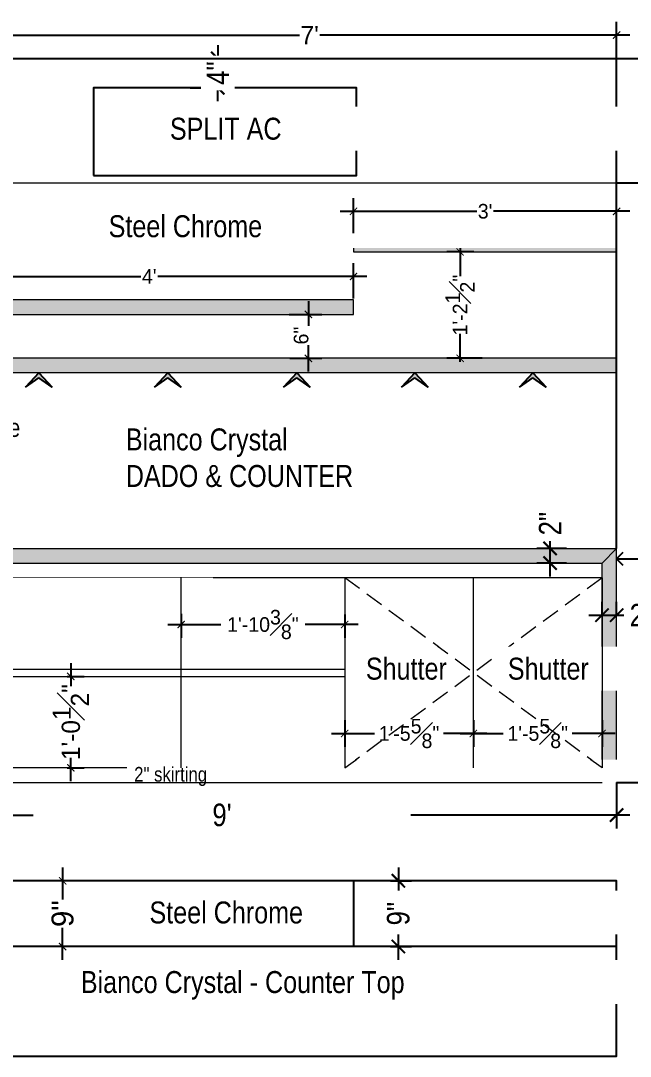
# Model space of a CAD drawing. Header units: inches. Extents: x -109431 to 29005, y -34715 to -1756.
# Drawn here: x -40396.6 to -40313.2, y -11962.6 to -11821 of the extents above; entities that cross this region are included whole.
import ezdxf

# ---------------------------------------------------------------- set-up
doc = ezdxf.new("R2010")
doc.units = ezdxf.units.IN
doc.header["$LTSCALE"] = 0.05
doc.header["$MEASUREMENT"] = 0
doc.header["$PDMODE"] = 3
doc.header["$PDSIZE"] = -4
for name, pattern in [('A2-XREF-115_FURN$0$HIDDEN', [0.375, 0.25, -0.125]), ('ACAD_ISO03W100', [30, 12, -18]), ('DASHED2', [0.375, 0.25, -0.125])]:
    doc.linetypes.add(name, pattern=pattern)
doc.layers.get('Defpoints').update_dxf_attribs({"linetype": 'DASHED2'})
for name, color, linetype in [('Civil Dimension - Text', 7, 'Continuous'), ('Flooring Hatch', 251, 'Continuous'), ('Flooring Layout', 7, 'Continuous'), ('Furniture text & dimension', 7, 'Continuous'), ('text', 4, 'Continuous')]:
    doc.layers.add(name, color=color, linetype=linetype)
doc.layers.add('FURNITURE', color=1, linetype='Continuous', lineweight=18)
doc.layers.add('hatch', color=7, linetype='Continuous', lineweight=25)
doc.styles.add('4MMOF3-8', font='ARIALN.TTF', dxfattribs={"height": 5.12})
doc.styles.add('9-128OF1-4', font='ARIALN.TTF', dxfattribs={"height": 3.0792})
doc.styles.add('style2', font='stylu.ttf')
doc.dimstyles.new('DIM 1-4', dxfattribs={"dimtxt": 3.0792, "dimasz": 1.82, "dimexe": 1.82, "dimexo": 0, "dimgap": 0.09, "dimtad": 0, "dimzin": 0, "dimdsep": 46, "dimlunit": 4, "dimtxsty": '9-128OF1-4', "dimblk": 'ARCHTICK', "dimcen": 1.8125, "dimdle": 1.82, "dimclrd": 8, "dimclre": 8, "dimadec": 0, "dimazin": 0, "dimtfac": 1, "dimtofl": 0, "dimtmove": 0, "dimatfit": 3, "dimldrblk": 'OPEN90', "dimfxl": 1, "dimtolj": 1, "dimtzin": 0, "dimlwd": -1, "dimarcsym": 0})

# ---------------------------------------------------------------- blocks, each defined once
blk = doc.blocks.new('adwawd')
at = {"layer": 'Flooring Hatch', "ltscale": 50, "true_color": 0xcd6928}
h = blk.add_hatch(color=32, dxfattribs=at)
h.dxf.hatch_style = 1
h.paths.add_polyline_path([(-77941.34, -7094.04), (-77946.01, -7099.05), (-77941.34, -7095.73), (-77936.68, -7099.05)])
at = {"layer": 'Civil Dimension - Text', "color": 2, "ltscale": 50}
for p, q in [((-77941.34, -7094.04), (-77946.01, -7099.05)), ((-77941.34, -7094.04), (-77936.68, -7099.05)), ((-77946.01, -7099.05), (-77941.34, -7095.73)), ((-77936.68, -7099.05), (-77941.34, -7095.73))]:
    blk.add_line(p, q, dxfattribs=at)
blk = doc.blocks.new('_ArchTick')
at = {"color": 0, "const_width": 0.15}
blk.add_lwpolyline([(-0.5, -0.5), (0.5, 0.5)], dxfattribs=at)
blk = doc.blocks.new('*D748')
at = {"layer": 'Defpoints', "color": 0, "ltscale": 50, "transparency": 16777216}
for p in [(-40315.09, -11822.95), (-40399.1, -11827), (-40315.09, -11827)]:
    blk.add_point(p, dxfattribs=at)
at = {"layer": 'Furniture text & dimension', "color": 8, "lineweight": -2, "ltscale": 50, "transparency": 16777216}
for p, q in [((-40399.1, -11827), (-40399.1, -11821.13)), ((-40315.09, -11827), (-40315.09, -11821.13))]:
    blk.add_line(p, q, dxfattribs=at)
at = {"layer": 'Furniture text & dimension', "color": 8, "ltscale": 50, "transparency": 16777216}
for p, q in [((-40400.92, -11822.95), (-40358.48, -11822.95)), ((-40313.27, -11822.95), (-40355.71, -11822.95))]:
    blk.add_line(p, q, dxfattribs=at)
at = {"layer": 'Furniture text & dimension', "color": 8, "ltscale": 50, "transparency": 16777216, "rotation": 180}
blk.add_blockref('_ArchTick', (-40399.1, -11822.95), dxfattribs=at)
at = {"layer": 'Furniture text & dimension', "color": 8, "ltscale": 50, "transparency": 16777216}
blk.add_blockref('_ArchTick', (-40315.09, -11822.95), dxfattribs=at)
at = {"layer": 'Furniture text & dimension', "color": 0, "lineweight": 15, "ltscale": 50, "transparency": 16777216, "insert": (-40357.09, -11822.95), "char_height": 3, "attachment_point": 5, "style": 'style2'}
blk.add_mtext("\\A1;{\\H0.83333x;7'}", dxfattribs=at)
blk = doc.blocks.new('_Open90')
at = {"color": 0, "linetype": 'ByBlock', "lineweight": -2}
for p, q in [((0, 0), (-1, 0)), ((-0.5, 0.5), (0, 0)), ((0, 0), (-0.5, -0.5))]:
    blk.add_line(p, q, dxfattribs=at)
blk = doc.blocks.new('*D749')
at = {"layer": 'Defpoints', "color": 0, "ltscale": 50, "transparency": 16777216}
for p in [(-40359.91, -11861.15), (-40357.27, -11861.15), (-40359.81, -11867.15)]:
    blk.add_point(p, dxfattribs=at)
at = {"layer": 'Furniture text & dimension', "color": 8, "ltscale": 50, "transparency": 16777216}
for p, q in [((-40357.27, -11859.33), (-40357.27, -11862.73)), ((-40357.27, -11868.97), (-40357.27, -11865.35))]:
    blk.add_line(p, q, dxfattribs=at)
at = {"layer": 'Furniture text & dimension', "color": 8, "lineweight": -2, "ltscale": 50, "transparency": 16777216}
for p, q in [((-40359.91, -11861.15), (-40355.45, -11861.15)), ((-40359.81, -11867.15), (-40355.45, -11867.15))]:
    blk.add_line(p, q, dxfattribs=at)
at = {"layer": 'Furniture text & dimension', "color": 8, "ltscale": 50, "transparency": 16777216}
for p, rotation in [((-40357.27, -11861.15), 90), ((-40357.27, -11867.15), 270)]:
    blk.add_blockref('_ArchTick', p, dxfattribs=dict(at, rotation=rotation))
at = {"layer": 'Furniture text & dimension', "color": 0, "lineweight": 15, "ltscale": 50, "transparency": 16777216, "insert": (-40358.26, -11864.04), "char_height": 3, "attachment_point": 5, "rotation": 90, "style": 'style2'}
blk.add_mtext('\\A1;{\\H0.66667x;6"}', dxfattribs=at)
blk = doc.blocks.new('*D750')
at = {"layer": 'Defpoints', "color": 0, "ltscale": 50, "transparency": 16777216}
for p in [(-40390.28, -11910.65), (-40390.28, -11923.15), (-40389.78, -11923.15)]:
    blk.add_point(p, dxfattribs=at)
at = {"layer": 'Furniture text & dimension', "color": 8, "ltscale": 50, "transparency": 16777216}
for p, q in [((-40389.78, -11908.83), (-40389.78, -11911.99)), ((-40389.78, -11924.97), (-40389.78, -11921.8))]:
    blk.add_line(p, q, dxfattribs=at)
at = {"layer": 'Furniture text & dimension', "color": 8, "lineweight": -2, "ltscale": 50, "transparency": 16777216}
for p, q in [((-40390.28, -11910.65), (-40387.96, -11910.65)), ((-40390.28, -11923.15), (-40387.96, -11923.15))]:
    blk.add_line(p, q, dxfattribs=at)
at = {"layer": 'Furniture text & dimension', "color": 8, "ltscale": 50, "transparency": 16777216}
for p, rotation in [((-40389.78, -11910.65), 90), ((-40389.78, -11923.15), 270)]:
    blk.add_blockref('_ArchTick', p, dxfattribs=dict(at, rotation=rotation))
at = {"layer": 'Furniture text & dimension', "color": 0, "lineweight": 15, "ltscale": 50, "transparency": 16777216, "insert": (-40389.78, -11916.9), "char_height": 3, "attachment_point": 5, "rotation": 90, "style": 'style2'}
blk.add_mtext('\\A1;{\\H0.83333x;1\'-0{\\H1x;\\S1#2;}"}', dxfattribs=at)
blk = doc.blocks.new('*D751')
at = {"layer": 'Defpoints', "color": 0, "ltscale": 50, "transparency": 16777216}
for p in [(-40334.63, -11852.6), (-40336.51, -11867.15), (-40333.5, -11867.15)]:
    blk.add_point(p, dxfattribs=at)
at = {"layer": 'Furniture text & dimension', "color": 8, "ltscale": 50, "transparency": 16777216}
for p, q in [((-40336.51, -11852.1), (-40336.51, -11855.93)), ((-40336.51, -11867.65), (-40336.51, -11863.81))]:
    blk.add_line(p, q, dxfattribs=at)
at = {"layer": 'Furniture text & dimension', "color": 8, "lineweight": -2, "ltscale": 50, "transparency": 16777216}
for p, q in [((-40334.63, -11852.6), (-40338.33, -11852.6)), ((-40333.5, -11867.15), (-40338.33, -11867.15))]:
    blk.add_line(p, q, dxfattribs=at)
at = {"layer": 'Furniture text & dimension', "color": 8, "ltscale": 50, "transparency": 16777216}
for p, rotation in [((-40336.51, -11852.6), 90), ((-40336.51, -11867.15), 270)]:
    blk.add_blockref('_ArchTick', p, dxfattribs=dict(at, rotation=rotation))
at = {"layer": 'Furniture text & dimension', "color": 0, "lineweight": 15, "ltscale": 50, "transparency": 16777216, "insert": (-40336.51, -11859.87), "char_height": 3, "attachment_point": 5, "rotation": 90, "style": 'style2'}
blk.add_mtext('\\A1;{\\H0.66667x;1\'-2{\\H1x;\\S1#2;}"}', dxfattribs=at)
blk = doc.blocks.new('*D752')
at = {"layer": 'Defpoints', "color": 0, "ltscale": 50, "transparency": 16777216}
for p in [(-40399.1, -11855.96), (-40399.1, -11857.51), (-40351.1, -11858.96)]:
    blk.add_point(p, dxfattribs=at)
at = {"layer": 'Furniture text & dimension', "color": 8, "lineweight": -2, "ltscale": 50, "transparency": 16777216}
for p, q in [((-40399.1, -11857.51), (-40399.1, -11854.14)), ((-40351.1, -11858.96), (-40351.1, -11854.14))]:
    blk.add_line(p, q, dxfattribs=at)
at = {"layer": 'Furniture text & dimension', "color": 8, "ltscale": 50, "transparency": 16777216}
for p, q in [((-40400.92, -11855.96), (-40380.22, -11855.96)), ((-40349.28, -11855.96), (-40377.88, -11855.96))]:
    blk.add_line(p, q, dxfattribs=at)
at = {"layer": 'Furniture text & dimension', "color": 8, "ltscale": 50, "transparency": 16777216, "rotation": 180}
blk.add_blockref('_ArchTick', (-40399.1, -11855.96), dxfattribs=at)
at = {"layer": 'Furniture text & dimension', "color": 8, "ltscale": 50, "transparency": 16777216}
blk.add_blockref('_ArchTick', (-40351.1, -11855.96), dxfattribs=at)
at = {"layer": 'Furniture text & dimension', "color": 0, "lineweight": 15, "ltscale": 50, "transparency": 16777216, "insert": (-40379.05, -11855.96), "char_height": 3, "attachment_point": 5, "style": 'style2'}
blk.add_mtext("\\A1;{\\H0.66667x;4'}", dxfattribs=at)
blk = doc.blocks.new('*D753')
at = {"layer": 'Defpoints', "color": 0, "ltscale": 50, "transparency": 16777216}
for p in [(-40352.3, -11916.61), (-40334.69, -11916.61), (-40352.3, -11918.45)]:
    blk.add_point(p, dxfattribs=at)
at = {"layer": 'Furniture text & dimension', "color": 8, "lineweight": -2, "ltscale": 50, "transparency": 16777216}
for p, q in [((-40352.3, -11916.61), (-40352.3, -11920.27)), ((-40334.69, -11916.61), (-40334.69, -11920.27))]:
    blk.add_line(p, q, dxfattribs=at)
at = {"layer": 'Furniture text & dimension', "color": 8, "ltscale": 50, "transparency": 16777216}
for p, q in [((-40354.12, -11918.45), (-40348.21, -11918.45)), ((-40332.87, -11918.45), (-40338.79, -11918.45))]:
    blk.add_line(p, q, dxfattribs=at)
at = {"layer": 'Furniture text & dimension', "color": 8, "ltscale": 50, "transparency": 16777216, "rotation": 180}
blk.add_blockref('_ArchTick', (-40352.3, -11918.45), dxfattribs=at)
at = {"layer": 'Furniture text & dimension', "color": 8, "ltscale": 50, "transparency": 16777216}
blk.add_blockref('_ArchTick', (-40334.69, -11918.45), dxfattribs=at)
at = {"layer": 'Furniture text & dimension', "color": 0, "lineweight": 15, "ltscale": 50, "transparency": 16777216, "insert": (-40343.5, -11918.45), "char_height": 3, "attachment_point": 5, "style": 'style2'}
blk.add_mtext('\\A1;{\\H0.66667x;1\'-5{\\H1x;\\S5#8;}"}', dxfattribs=at)
blk = doc.blocks.new('*D754')
at = {"layer": 'Defpoints', "color": 0, "ltscale": 50, "transparency": 16777216}
for p in [(-40334.69, -11916.61), (-40317.09, -11916.61), (-40334.69, -11918.45)]:
    blk.add_point(p, dxfattribs=at)
at = {"layer": 'Furniture text & dimension', "color": 8, "lineweight": -2, "ltscale": 50, "transparency": 16777216}
for p, q in [((-40334.69, -11916.61), (-40334.69, -11920.27)), ((-40317.09, -11916.61), (-40317.09, -11920.27))]:
    blk.add_line(p, q, dxfattribs=at)
at = {"layer": 'Furniture text & dimension', "color": 8, "ltscale": 50, "transparency": 16777216}
for p, q in [((-40336.51, -11918.45), (-40330.6, -11918.45)), ((-40315.27, -11918.45), (-40321.18, -11918.45))]:
    blk.add_line(p, q, dxfattribs=at)
at = {"layer": 'Furniture text & dimension', "color": 8, "ltscale": 50, "transparency": 16777216, "rotation": 180}
blk.add_blockref('_ArchTick', (-40334.69, -11918.45), dxfattribs=at)
at = {"layer": 'Furniture text & dimension', "color": 8, "ltscale": 50, "transparency": 16777216}
blk.add_blockref('_ArchTick', (-40317.09, -11918.45), dxfattribs=at)
at = {"layer": 'Furniture text & dimension', "color": 0, "lineweight": 15, "ltscale": 50, "transparency": 16777216, "insert": (-40325.89, -11918.45), "char_height": 3, "attachment_point": 5, "style": 'style2'}
blk.add_mtext('\\A1;{\\H0.66667x;1\'-5{\\H1x;\\S5#8;}"}', dxfattribs=at)
blk = doc.blocks.new('*D755')
at = {"layer": 'Defpoints', "color": 0, "ltscale": 50, "transparency": 16777216}
for p in [(-40374.68, -11902.11), (-40352.3, -11902.19), (-40352.3, -11903.55)]:
    blk.add_point(p, dxfattribs=at)
at = {"layer": 'Furniture text & dimension', "color": 8, "lineweight": -2, "ltscale": 50, "transparency": 16777216}
for p, q in [((-40374.68, -11902.11), (-40374.68, -11905.37)), ((-40352.3, -11902.19), (-40352.3, -11905.37))]:
    blk.add_line(p, q, dxfattribs=at)
at = {"layer": 'Furniture text & dimension', "color": 8, "ltscale": 50, "transparency": 16777216}
for p, q in [((-40376.5, -11903.55), (-40369.25, -11903.55)), ((-40350.48, -11903.55), (-40357.73, -11903.55))]:
    blk.add_line(p, q, dxfattribs=at)
at = {"layer": 'Furniture text & dimension', "color": 8, "ltscale": 50, "transparency": 16777216, "rotation": 180}
blk.add_blockref('_ArchTick', (-40374.68, -11903.55), dxfattribs=at)
at = {"layer": 'Furniture text & dimension', "color": 8, "ltscale": 50, "transparency": 16777216}
blk.add_blockref('_ArchTick', (-40352.3, -11903.55), dxfattribs=at)
at = {"layer": 'Furniture text & dimension', "color": 0, "lineweight": 15, "ltscale": 50, "transparency": 16777216, "insert": (-40363.49, -11903.55), "char_height": 3, "attachment_point": 5, "style": 'style2'}
blk.add_mtext('\\A1;{\\H0.66667x;1\'-10{\\H1x;\\S3#8;}"}', dxfattribs=at)
blk = doc.blocks.new('*D758')
at = {"layer": 'Defpoints', "color": 0, "ltscale": 50, "transparency": 16777216}
for p in [(-40423.09, -11925.15), (-40315.09, -11925.15), (-40315.09, -11929.61)]:
    blk.add_point(p, dxfattribs=at)
at = {"layer": 'Flooring Layout', "color": 8, "linetype": 'ACAD_ISO03W100', "lineweight": -2, "ltscale": 50, "transparency": 16777216}
for p, q in [((-40423.09, -11925.15), (-40423.09, -11931.43)), ((-40315.09, -11925.15), (-40315.09, -11931.43))]:
    blk.add_line(p, q, dxfattribs=at)
at = {"layer": 'Flooring Layout', "color": 8, "linetype": 'ACAD_ISO03W100', "ltscale": 50, "transparency": 16777216}
for p, q in [((-40424.91, -11929.61), (-40370.34, -11929.61)), ((-40313.27, -11929.61), (-40367.84, -11929.61))]:
    blk.add_line(p, q, dxfattribs=at)
at = {"layer": 'Flooring Layout', "color": 8, "ltscale": 50, "transparency": 16777216, "xscale": 1.82, "yscale": 1.82, "zscale": 1.82, "rotation": 180}
blk.add_blockref('_ArchTick', (-40423.09, -11929.61), dxfattribs=at)
at = {"layer": 'Flooring Layout', "color": 8, "ltscale": 50, "transparency": 16777216, "xscale": 1.82, "yscale": 1.82, "zscale": 1.82}
blk.add_blockref('_ArchTick', (-40315.09, -11929.61), dxfattribs=at)
at = {"layer": 'Flooring Layout', "color": 0, "ltscale": 50, "transparency": 16777216, "insert": (-40369.09, -11929.61), "char_height": 3.079, "attachment_point": 5, "style": '9-128OF1-4', "bg_fill": 3, "box_fill_scale": 1.25, "bg_fill_color": 256, "bg_fill_true_color": 13158600, "bg_fill_transparency": 0}
blk.add_mtext("\\A1;9'", dxfattribs=at)
blk = doc.blocks.new('*D813')
at = {"layer": 'Defpoints', "color": 0, "ltscale": 50, "transparency": 16777216}
for p in [(-40390.9, -11938.59), (-40390.9, -11947.59), (-40390.9, -11947.59)]:
    blk.add_point(p, dxfattribs=at)
at = {"layer": 'Furniture text & dimension', "color": 8, "ltscale": 50, "transparency": 16777216}
for p, q in [((-40390.9, -11936.77), (-40390.9, -11941.15)), ((-40390.9, -11949.41), (-40390.9, -11945.03))]:
    blk.add_line(p, q, dxfattribs=at)
at = {"layer": 'Furniture text & dimension', "color": 8, "lineweight": -2, "ltscale": 50, "transparency": 16777216}
for p, q in [((-40390.9, -11938.59), (-40392.72, -11938.59)), ((-40390.9, -11947.59), (-40392.72, -11947.59))]:
    blk.add_line(p, q, dxfattribs=at)
at = {"layer": 'Furniture text & dimension', "color": 8, "ltscale": 50, "transparency": 16777216}
for p, rotation in [((-40390.9, -11938.59), 90), ((-40390.9, -11947.59), 270)]:
    blk.add_blockref('_ArchTick', p, dxfattribs=dict(at, rotation=rotation))
at = {"layer": 'Furniture text & dimension', "color": 0, "lineweight": 15, "ltscale": 50, "transparency": 16777216, "insert": (-40390.9, -11943.09), "char_height": 3, "attachment_point": 5, "rotation": 90, "style": 'style2'}
blk.add_mtext('\\A1;9"', dxfattribs=at)
blk = doc.blocks.new('*D814')
at = {"layer": 'Defpoints', "color": 0, "ltscale": 50, "transparency": 16777216}
for p in [(-40346.02, -11938.59), (-40346.02, -11947.59), (-40344.96, -11947.59)]:
    blk.add_point(p, dxfattribs=at)
at = {"layer": 'Flooring Layout', "color": 8, "linetype": 'ACAD_ISO03W100', "ltscale": 50, "transparency": 16777216}
for p, q in [((-40344.96, -11936.77), (-40344.96, -11941.55)), ((-40344.96, -11949.41), (-40344.96, -11944.64))]:
    blk.add_line(p, q, dxfattribs=at)
at = {"layer": 'Flooring Layout', "color": 8, "linetype": 'ACAD_ISO03W100', "lineweight": -2, "ltscale": 50, "transparency": 16777216}
for p, q in [((-40346.02, -11938.59), (-40343.14, -11938.59)), ((-40346.02, -11947.59), (-40343.14, -11947.59))]:
    blk.add_line(p, q, dxfattribs=at)
at = {"layer": 'Flooring Layout', "color": 8, "ltscale": 50, "transparency": 16777216, "xscale": 1.82, "yscale": 1.82, "zscale": 1.82}
for p, rotation in [((-40344.96, -11938.59), 90), ((-40344.96, -11947.59), 270)]:
    blk.add_blockref('_ArchTick', p, dxfattribs=dict(at, rotation=rotation))
at = {"layer": 'Flooring Layout', "color": 0, "ltscale": 50, "transparency": 16777216, "insert": (-40344.96, -11943.09), "char_height": 3.079, "attachment_point": 5, "rotation": 90, "style": '9-128OF1-4', "bg_fill": 3, "box_fill_scale": 1.25, "bg_fill_color": 256, "bg_fill_true_color": 13158600, "bg_fill_transparency": 0}
blk.add_mtext('\\A1;9"', dxfattribs=at)
blk = doc.blocks.new('*D819')
at = {"layer": 'Defpoints', "color": 0, "ltscale": 50, "transparency": 16777216}
for p in [(-40315.09, -11847.05), (-40315.09, -11849.05), (-40351.1, -11850.05)]:
    blk.add_point(p, dxfattribs=at)
at = {"layer": 'Furniture text & dimension', "color": 8, "lineweight": -2, "ltscale": 50, "transparency": 16777216}
for p, q in [((-40351.1, -11850.05), (-40351.1, -11845.23)), ((-40315.09, -11849.05), (-40315.09, -11845.23))]:
    blk.add_line(p, q, dxfattribs=at)
at = {"layer": 'Furniture text & dimension', "color": 8, "ltscale": 50, "transparency": 16777216}
for p, q in [((-40352.92, -11847.05), (-40334.23, -11847.05)), ((-40313.27, -11847.05), (-40331.96, -11847.05))]:
    blk.add_line(p, q, dxfattribs=at)
at = {"layer": 'Furniture text & dimension', "color": 8, "ltscale": 50, "transparency": 16777216, "rotation": 180}
blk.add_blockref('_ArchTick', (-40351.1, -11847.05), dxfattribs=at)
at = {"layer": 'Furniture text & dimension', "color": 8, "ltscale": 50, "transparency": 16777216}
blk.add_blockref('_ArchTick', (-40315.09, -11847.05), dxfattribs=at)
at = {"layer": 'Furniture text & dimension', "color": 0, "ltscale": 50, "transparency": 16777216, "insert": (-40333.09, -11847.05), "char_height": 3, "attachment_point": 5, "style": 'style2'}
blk.add_mtext("\\A1;{\\H0.66667x;3'}", dxfattribs=at)
blk = doc.blocks.new('*D945')
at = {"layer": 'Defpoints', "color": 0, "ltscale": 50, "transparency": 16777216}
blk.add_point((-40373.47, -11830.15), dxfattribs=at)
at = {"layer": 'Flooring Layout', "color": 8, "linetype": 'ACAD_ISO03W100', "ltscale": 50, "transparency": 16777216}
for p, q in [((-40369.67, -11824.33), (-40369.67, -11826.55)), ((-40369.67, -11831.97), (-40369.67, -11829.74))]:
    blk.add_line(p, q, dxfattribs=at)
at = {"layer": 'Flooring Layout', "color": 8, "linetype": 'ACAD_ISO03W100', "lineweight": -2, "ltscale": 50, "transparency": 16777216}
for p, q in [((-40367.83, -11826.15), (-40371.49, -11826.15)), ((-40373.47, -11830.15), (-40367.85, -11830.15))]:
    blk.add_line(p, q, dxfattribs=at)
at = {"layer": 'Flooring Layout', "color": 8, "ltscale": 50, "transparency": 16777216, "xscale": 1.82, "yscale": 1.82, "zscale": 1.82}
for p, rotation in [((-40369.67, -11826.15), 90), ((-40369.67, -11830.15), 270)]:
    blk.add_blockref('_ArchTick', p, dxfattribs=dict(at, rotation=rotation))
at = {"layer": 'Flooring Layout', "color": 0, "ltscale": 50, "transparency": 16777216, "insert": (-40369.67, -11828.15), "char_height": 3.079, "attachment_point": 5, "rotation": 90, "style": '9-128OF1-4', "bg_fill": 3, "box_fill_scale": 1.25, "bg_fill_color": 256, "bg_fill_true_color": 13158600, "bg_fill_transparency": 0}
blk.add_mtext('\\A1;4"', dxfattribs=at)
at = {"layer": 'Defpoints', "color": 0, "ltscale": 50, "transparency": 16777216}
for p in [(-40367.83, -11826.15), (-40369.67, -11830.15)]:
    blk.add_point(p, dxfattribs=at)
blk = doc.blocks.new('*D946')
at = {"layer": 'Defpoints', "color": 0, "ltscale": 50, "transparency": 16777216}
for p in [(-40324.19, -11893.15), (-40321.97, -11893.15), (-40321.97, -11895.15)]:
    blk.add_point(p, dxfattribs=at)
at = {"layer": 'Flooring Layout', "color": 8, "linetype": 'ACAD_ISO03W100', "ltscale": 50, "transparency": 16777216}
for p, q in [((-40324.19, -11893.15), (-40324.19, -11891.33)), ((-40324.19, -11896.97), (-40324.19, -11893.15))]:
    blk.add_line(p, q, dxfattribs=at)
at = {"layer": 'Flooring Layout', "color": 8, "linetype": 'ACAD_ISO03W100', "lineweight": -2, "ltscale": 50, "transparency": 16777216}
for p, q in [((-40321.97, -11893.15), (-40326.01, -11893.15)), ((-40321.97, -11895.15), (-40326.01, -11895.15))]:
    blk.add_line(p, q, dxfattribs=at)
at = {"layer": 'Flooring Layout', "color": 8, "ltscale": 50, "transparency": 16777216, "xscale": 1.82, "yscale": 1.82, "zscale": 1.82}
for p, rotation in [((-40324.19, -11893.15), 90), ((-40324.19, -11895.15), 270)]:
    blk.add_blockref('_ArchTick', p, dxfattribs=dict(at, rotation=rotation))
at = {"layer": 'Flooring Layout', "color": 0, "ltscale": 50, "transparency": 16777216, "insert": (-40324.19, -11889.76), "char_height": 3.079, "attachment_point": 5, "rotation": 90, "style": '9-128OF1-4', "bg_fill": 3, "box_fill_scale": 1.25, "bg_fill_color": 256, "bg_fill_true_color": 13158600, "bg_fill_transparency": 0}
blk.add_mtext('\\A1;2"', dxfattribs=at)
blk = doc.blocks.new('*D947')
at = {"layer": 'Defpoints', "color": 0, "ltscale": 50, "transparency": 16777216}
for p in [(-40317.09, -11902.28), (-40315.09, -11902.28), (-40315.09, -11902.28)]:
    blk.add_point(p, dxfattribs=at)
at = {"layer": 'Flooring Layout', "color": 8, "linetype": 'ACAD_ISO03W100', "lineweight": -2, "ltscale": 50, "transparency": 16777216}
for p, q in [((-40317.09, -11902.28), (-40317.09, -11900.46)), ((-40315.09, -11902.28), (-40315.09, -11900.46))]:
    blk.add_line(p, q, dxfattribs=at)
at = {"layer": 'Flooring Layout', "color": 8, "linetype": 'ACAD_ISO03W100', "ltscale": 50, "transparency": 16777216}
for p, q in [((-40318.91, -11902.28), (-40315.09, -11902.28)), ((-40315.09, -11902.28), (-40313.27, -11902.28))]:
    blk.add_line(p, q, dxfattribs=at)
at = {"layer": 'Flooring Layout', "color": 8, "ltscale": 50, "transparency": 16777216, "xscale": 1.82, "yscale": 1.82, "zscale": 1.82, "rotation": 180}
blk.add_blockref('_ArchTick', (-40317.09, -11902.28), dxfattribs=at)
at = {"layer": 'Flooring Layout', "color": 8, "ltscale": 50, "transparency": 16777216, "xscale": 1.82, "yscale": 1.82, "zscale": 1.82}
blk.add_blockref('_ArchTick', (-40315.09, -11902.28), dxfattribs=at)
at = {"layer": 'Flooring Layout', "color": 0, "ltscale": 50, "transparency": 16777216, "insert": (-40311.7, -11902.28), "char_height": 3.079, "attachment_point": 5, "style": '9-128OF1-4', "bg_fill": 3, "box_fill_scale": 1.25, "bg_fill_color": 256, "bg_fill_true_color": 13158600, "bg_fill_transparency": 0}
blk.add_mtext('\\A1;2"', dxfattribs=at)
blk = doc.blocks.new('*D978')
at = {"layer": 'Defpoints', "color": 0, "ltscale": 50, "transparency": 16777216}
for p in [(-40315.09, -11843.15), (-40315.09, -11925.15), (-40310.03, -11925.15)]:
    blk.add_point(p, dxfattribs=at)
at = {"layer": 'Flooring Layout', "color": 8, "linetype": 'ACAD_ISO03W100', "ltscale": 50, "transparency": 16777216}
for p, q in [((-40310.03, -11841.33), (-40310.03, -11879.71)), ((-40310.03, -11926.97), (-40310.03, -11888.58))]:
    blk.add_line(p, q, dxfattribs=at)
at = {"layer": 'Flooring Layout', "color": 8, "linetype": 'ACAD_ISO03W100', "lineweight": -2, "ltscale": 50, "transparency": 16777216}
for p, q in [((-40315.09, -11843.15), (-40308.21, -11843.15)), ((-40315.09, -11925.15), (-40308.21, -11925.15))]:
    blk.add_line(p, q, dxfattribs=at)
at = {"layer": 'Flooring Layout', "color": 8, "ltscale": 50, "transparency": 16777216, "xscale": 1.82, "yscale": 1.82, "zscale": 1.82}
for p, rotation in [((-40310.03, -11843.15), 90), ((-40310.03, -11925.15), 270)]:
    blk.add_blockref('_ArchTick', p, dxfattribs=dict(at, rotation=rotation))
at = {"layer": 'Flooring Layout', "color": 0, "ltscale": 50, "transparency": 16777216, "insert": (-40310.03, -11884.15), "char_height": 3.079, "attachment_point": 5, "rotation": 90, "style": '9-128OF1-4', "bg_fill": 3, "box_fill_scale": 1.25, "bg_fill_color": 256, "bg_fill_true_color": 13158600, "bg_fill_transparency": 0}
blk.add_mtext('\\A1;6\'-10"', dxfattribs=at)
blk = doc.blocks.new('*D979')
at = {"layer": 'Defpoints', "color": 0, "ltscale": 50, "transparency": 16777216}
for p in [(-40315.09, -11826.15), (-40310.03, -11826.15), (-40315.09, -11843.15)]:
    blk.add_point(p, dxfattribs=at)
at = {"layer": 'Flooring Layout', "color": 8, "linetype": 'ACAD_ISO03W100', "ltscale": 50, "transparency": 16777216}
for p, q in [((-40310.03, -11824.33), (-40310.03, -11831.32)), ((-40310.03, -11844.97), (-40310.03, -11837.98))]:
    blk.add_line(p, q, dxfattribs=at)
at = {"layer": 'Flooring Layout', "color": 8, "linetype": 'ACAD_ISO03W100', "lineweight": -2, "ltscale": 50, "transparency": 16777216}
for p, q in [((-40315.09, -11826.15), (-40308.21, -11826.15)), ((-40315.09, -11843.15), (-40308.21, -11843.15))]:
    blk.add_line(p, q, dxfattribs=at)
at = {"layer": 'Flooring Layout', "color": 8, "ltscale": 50, "transparency": 16777216, "xscale": 1.82, "yscale": 1.82, "zscale": 1.82}
for p, rotation in [((-40310.03, -11826.15), 90), ((-40310.03, -11843.15), 270)]:
    blk.add_blockref('_ArchTick', p, dxfattribs=dict(at, rotation=rotation))
at = {"layer": 'Flooring Layout', "color": 0, "ltscale": 50, "transparency": 16777216, "insert": (-40310.03, -11834.65), "char_height": 3.079, "attachment_point": 5, "rotation": 90, "style": '9-128OF1-4', "bg_fill": 3, "box_fill_scale": 1.25, "bg_fill_color": 256, "bg_fill_true_color": 13158600, "bg_fill_transparency": 0}
blk.add_mtext('\\A1;1\'-5"', dxfattribs=at)

msp = doc.modelspace()

# ---------------------------------------------------------------- hatches: boundary and pattern name
at = {"layer": 'hatch', "ltscale": 50}
h = msp.add_hatch(color=256, dxfattribs=at)
h.dxf.hatch_style = 1
h.paths.add_polyline_path([(-40315.08683, -11850.59874), (-40351.10197, -11850.59874), (-40351.10197, -11852.59874), (-40315.08683, -11852.59874)])
h = msp.add_hatch(color=256, dxfattribs=at)
h.dxf.hatch_style = 1
h.paths.add_polyline_path([(-40351.10197, -11859.14599), (-40399.10197, -11859.14599), (-40399.10197, -11861.14599), (-40351.10197, -11861.14599)])
h = msp.add_hatch(color=256, dxfattribs=at)
h.dxf.hatch_style = 1
h.paths.add_polyline_path([(-40315.08683, -11867.14599), (-40423.08683, -11867.14599), (-40423.08683, -11869.14599), (-40315.08683, -11869.14599)])
at = {"layer": 'hatch', "ltscale": 50, "true_color": 0xc7c8ca}
h = msp.add_hatch(color=9, dxfattribs=at)
h.dxf.hatch_style = 1
h.paths.add_polyline_path([(-40315.08683, -11893.14599), (-40423.08683, -11893.14599), (-40421.08683, -11895.14599), (-40317.08683, -11895.14599)])
h = msp.add_hatch(color=9, dxfattribs=at)
h.dxf.hatch_style = 1
h.paths.add_polyline_path([(-40315.08683, -11893.14599), (-40317.08683, -11895.14599), (-40317.08683, -11924.91874), (-40315.08683, -11924.91874)])

# ---------------------------------------------------------------- linework, layer by layer
at = {"layer": 'Flooring Layout', "ltscale": 50}
msp.add_line((-40315.08683, -11947.59332), (-40399.50197, -11947.59332), dxfattribs=at)
for points in [[(-40386.68683, -11842.14599), (-40350.68683, -11842.14599), (-40350.68683, -11830.14599), (-40386.68683, -11830.14599)], [(-40423.08683, -11962.59332), (-40315.08683, -11962.59332), (-40315.08683, -11938.59332), (-40423.08683, -11938.59332)]]:
    msp.add_lwpolyline(points, close=True, dxfattribs=at)
at = {"layer": 'FURNITURE', "color": 30, "ltscale": 50, "true_color": 0xf26722}
for p, q in [((-40399.10197, -11843.14599), (-40315.08683, -11843.14599)), ((-40315.08683, -11867.14599), (-40423.08683, -11867.14599)), ((-40315.08683, -11869.14599), (-40423.08683, -11869.14599)), ((-40423.08683, -11893.14599), (-40315.08683, -11893.14599)), ((-40317.08683, -11895.14599), (-40315.08683, -11893.14599)), ((-40315.08683, -11925.14599), (-40315.08683, -11893.14599)), ((-40421.08683, -11895.14599), (-40317.08683, -11895.14599)), ((-40317.08683, -11925.14599), (-40317.08683, -11895.14599)), ((-40317.08683, -11897.14599), (-40421.08683, -11897.14599)), ((-40421.08683, -11909.64599), (-40352.30197, -11909.64599)), ((-40421.08683, -11910.64599), (-40352.30197, -11910.64599)), ((-40317.08683, -11923.14599), (-40421.08683, -11923.14599))]:
    msp.add_line(p, q, dxfattribs=at)
for points in [[(-40351.10197, -11852.59874), (-40315.08683, -11852.59874), (-40315.08683, -11850.59874), (-40351.10197, -11850.59874)], [(-40399.10197, -11861.14599), (-40351.10197, -11861.14599), (-40351.10197, -11859.14599), (-40399.10197, -11859.14599)]]:
    msp.add_lwpolyline(points, close=True, dxfattribs=at)

# ---------------------------------------------------------------- block references
at = {"layer": 'Civil Dimension - Text', "xscale": 0.3918184986101589, "yscale": 0.3918184986101589, "zscale": 0.3918184986101589}
for p in [(-9855.30841, -9089.57101), (-9837.64174, -9089.57101), (-9819.97507, -9089.57101), (-9803.82778, -9089.57101), (-9787.68049, -9089.57101)]:
    msp.add_blockref('adwawd', p, dxfattribs=at)

# ---------------------------------------------------------------- texts
at = {"layer": 'text', "ltscale": 50, "insert": (-40382.25376, -11880.76179), "char_height": 3, "attachment_point": 4, "style": '4MMOF3-8', "bg_fill": 2}
msp.add_mtext_dynamic_manual_height_columns('{\\C32;\\c2648525;Bianco Crystal\\PDADO & COUNTER}', width=73.7587541, gutter_width=15.396, heights=[0], dxfattribs=at)

# ---------------------------------------------------------------- dimensions: what is measured, and where the dimension line sits
at = {"layer": 'Furniture text & dimension', "lineweight": 15, "ltscale": 50}
for base, p1, p2, text, picture, middle in [((-40315.08683, -11822.95434), (-40399.10197, -11827.00159), (-40315.08683, -11827.00159), '{\\H0.83333x;<>}', '*D748', (-40357.0944, -11822.95434)), ((-40352.30197, -11918.44851), (-40334.6944, -11916.60535), (-40352.30197, -11916.60535), '{\\H0.66667x;<>}', '*D753', (-40343.49819, -11918.44851)), ((-40334.6944, -11918.44851), (-40317.08683, -11916.60535), (-40334.6944, -11916.60535), '{\\H0.66667x;<>}', '*D754', (-40325.89062, -11918.44851))]:
    dim = msp.add_linear_dim(base=base, p1=p1, p2=p2, text=text, dimstyle='DIM 1-4', override={"dimtxt": 3, "dimasz": 1, "dimdec": 3, "dimtxsty": 'style2', "dimtdec": 3, "dimtmove": 1, "dimfxl": 0, "dimfrac": 1, "dimarcsym": 1}, dxfattribs=at)
    dim.commit()
    dim.dimension.update_dxf_attribs({"geometry": picture, "text_midpoint": middle})
dim = msp.add_linear_dim(base=(-40399.10197, -11855.96007), p1=(-40351.10197, -11858.96007), p2=(-40399.10197, -11857.50732), text='{\\H0.66667x;<>}', dimstyle='DIM 1-4', override={"dimtxt": 3, "dimasz": 1, "dimdec": 3, "dimtxsty": 'style2', "dimtdec": 3, "dimtmove": 1, "dimfxl": 0, "dimfrac": 1, "dimarcsym": 1}, dxfattribs=at)
dim.commit()
dim.dimension.update_dxf_attribs({"geometry": '*D752', "text_midpoint": (-40379.05, -11855.96007), "dimtype": 160})
dim = msp.add_linear_dim(base=(-40357.27031, -11861.14599), p1=(-40359.8139, -11867.14599), p2=(-40359.91442, -11861.14599), angle=90, text='{\\H0.66667x;<>}', dimstyle='DIM 1-4', override={"dimtxt": 3, "dimasz": 1, "dimdec": 3, "dimtxsty": 'style2', "dimtdec": 3, "dimtmove": 1, "dimfxl": 0, "dimfrac": 1, "dimarcsym": 1}, dxfattribs=at)
dim.commit()
dim.dimension.update_dxf_attribs({"geometry": '*D749', "text_midpoint": (-40358.25936, -11864.03961), "dimtype": 160})
dim = msp.add_linear_dim(base=(-40390.90109, -11947.59332), p1=(-40390.90109, -11938.59332), p2=(-40390.90109, -11947.59332), angle=90, dimstyle='DIM 1-4', override={"dimtxt": 3, "dimasz": 1, "dimdec": 3, "dimtxsty": 'style2', "dimtdec": 3, "dimtmove": 1, "dimfxl": 0, "dimfrac": 1, "dimarcsym": 1}, dxfattribs=at)
dim.commit()
dim.dimension.update_dxf_attribs({"geometry": '*D813', "text_midpoint": (-40390.90109, -11943.09332)})

# ---------------------------------------------------------------- next in the draw order: texts
at = {"layer": 'text', "ltscale": 50, "attachment_point": 4, "style": '4MMOF3-8', "bg_fill": 2}
for s, insert, char_height in [('{\\C30;\\c2254834;Steel Chrome}', (-40384.60469, -11849.10765), 3), ('{\\C32;\\c2648525;Profile\\P Strip}', (-40404.81621, -11879.10852), 2.5), ('\\pi33.16519;{\\C30;\\c2254834;Steel \\P\\pi30.92542;Chrome}', (-40445.59674, -11902.65577), 3), ('{\\C32;\\c2648525;Shutter}', (-40349.40612, -11909.60852), 3), ('{\\C32;\\c2648525;2" skirting }', (-40381.11284, -11924.33444), 2)]:
    msp.add_mtext_dynamic_manual_height_columns(s, width=73.7587541, gutter_width=15.396, heights=[0], dxfattribs=dict(at, insert=insert, char_height=char_height))

# ---------------------------------------------------------------- next in the draw order: dimensions: what is measured, and where the dimension line sits
at = {"layer": 'Flooring Layout', "ltscale": 50}
for base, p1, p2, picture, middle in [((-40369.66836, -11830.14599), (-40367.82703, -11826.14599), (-40373.47263, -11830.14599), '*D945', (-40369.66836, -11828.14599)), ((-40344.962, -11947.59332), (-40346.02168, -11938.59332), (-40346.02168, -11947.59332), '*D814', (-40344.962, -11943.09332))]:
    dim = msp.add_linear_dim(base=base, p1=p1, p2=p2, angle=90, dimstyle='DIM 1-4', override={"dimfxl": 0.1875, "dimtfill": 1, "dimarcsym": 1}, dxfattribs=at)
    dim.commit()
    dim.dimension.update_dxf_attribs({"geometry": picture, "text_midpoint": middle})

# ---------------------------------------------------------------- next in the draw order: linework, layer by layer
for p in [(-40423.08683, -11826.14599), (-40315.08683, -11893.14599)]:
    msp.add_line(p, (-40315.08683, -11826.14599), dxfattribs=at)
at = {"layer": 'FURNITURE', "color": 30, "ltscale": 50, "true_color": 0xf26722}
for p, q in [((-40315.08683, -11867.14599), (-40315.08683, -11843.14599)), ((-40374.67673, -11923.14599), (-40374.67673, -11897.14599)), ((-40352.30197, -11897.14599), (-40352.30197, -11923.14599)), ((-40334.6944, -11923.14599), (-40334.6944, -11897.14599)), ((-40421.08683, -11925.14599), (-40317.08683, -11925.14599))]:
    msp.add_line(p, q, dxfattribs=at)
at = {"layer": 'FURNITURE', "color": 30, "linetype": 'A2-XREF-115_FURN$0$HIDDEN', "ltscale": 200, "true_color": 0xf26722}
for p, q in [((-40352.30197, -11923.14599), (-40317.08683, -11897.14599)), ((-40317.08683, -11923.14599), (-40352.30197, -11897.14599))]:
    msp.add_line(p, q, dxfattribs=at)

# ---------------------------------------------------------------- next in the draw order: texts
at = {"layer": 'text', "ltscale": 50, "attachment_point": 4, "style": '4MMOF3-8', "bg_fill": 2}
for s, insert, char_height in [('\\pi31.04172;{\\C30;\\c2254834;Glass Shelf}', (-40448.01951, -11850.84764), 2), ('\\pt24;{\\C32;\\c2648525;Steel Chrome}', (-40379.01328, -11942.94829), 3), ('{\\C32;\\c2648525;Bianco Crystal - Counter Top}', (-40388.41169, -11952.89484), 3)]:
    msp.add_mtext_dynamic_manual_height_columns(s, width=73.7587541, gutter_width=15.396, heights=[0], dxfattribs=dict(at, insert=insert, char_height=char_height))

# ---------------------------------------------------------------- next in the draw order: dimensions: what is measured, and where the dimension line sits
at = {"layer": 'Furniture text & dimension', "ltscale": 50}
dim = msp.add_linear_dim(base=(-40315.08683, -11847.04696), p1=(-40351.10197, -11850.04696), p2=(-40315.08683, -11849.04696), text='{\\H0.66667x;<>}', dimstyle='DIM 1-4', override={"dimtxt": 3, "dimasz": 1, "dimdec": 3, "dimtxsty": 'style2', "dimtdec": 3, "dimtmove": 1, "dimfxl": 0, "dimfrac": 1, "dimarcsym": 1}, dxfattribs=at)
dim.commit()
dim.dimension.update_dxf_attribs({"geometry": '*D819', "text_midpoint": (-40333.0944, -11847.04696)})
at = {"layer": 'Furniture text & dimension', "lineweight": 15, "ltscale": 50}
for base, p1, p2, text, override, picture, middle in [((-40336.50924, -11867.14599), (-40334.62935, -11852.59874), (-40333.50006, -11867.14599), '{\\H0.66667x;<>}', {"dimtxt": 3, "dimasz": 1, "dimdec": 3, "dimtxsty": 'style2', "dimdle": 0.5, "dimtdec": 3, "dimtmove": 1, "dimfxl": 0, "dimfrac": 1, "dimarcsym": 1}, '*D751', (-40336.50924, -11859.87237)), ((-40389.77805, -11923.14599), (-40390.27805, -11910.64599), (-40390.27805, -11923.14599), '{\\H0.83333x;<>}', {"dimtxt": 3, "dimasz": 1, "dimdec": 3, "dimtxsty": 'style2', "dimtdec": 3, "dimtmove": 1, "dimfxl": 0, "dimfrac": 1, "dimarcsym": 1}, '*D750', (-40389.77805, -11916.89599))]:
    dim = msp.add_linear_dim(base=base, p1=p1, p2=p2, angle=90, text=text, dimstyle='DIM 1-4', override=override, dxfattribs=at)
    dim.commit()
    dim.dimension.update_dxf_attribs({"geometry": picture, "text_midpoint": middle})
dim = msp.add_linear_dim(base=(-40352.30197, -11903.5494), p1=(-40374.67673, -11902.11014), p2=(-40352.30197, -11902.1859), text='{\\H0.66667x;<>}', dimstyle='DIM 1-4', override={"dimtxt": 3, "dimasz": 1, "dimdec": 3, "dimtxsty": 'style2', "dimtdec": 3, "dimtmove": 1, "dimfxl": 0, "dimfrac": 1, "dimarcsym": 1}, dxfattribs=at)
dim.commit()
dim.dimension.update_dxf_attribs({"geometry": '*D755', "text_midpoint": (-40363.48935, -11903.5494)})

# ---------------------------------------------------------------- next in the draw order: linework, layer by layer
at = {"layer": 'Flooring Layout', "ltscale": 50}
msp.add_line((-40351.10197, -11938.59332), (-40351.10197, -11947.59332), dxfattribs=at)

# ---------------------------------------------------------------- next in the draw order: texts
at = {"layer": 'text', "ltscale": 50, "char_height": 3, "attachment_point": 4, "style": '4MMOF3-8', "bg_fill": 2}
for s, insert in [('{\\C30;\\c2254834;SPLIT AC}', (-40376.21811, -11835.7741)), ('{\\C32;\\c2648525;Shutter}', (-40329.97856, -11909.60852))]:
    msp.add_mtext_dynamic_manual_height_columns(s, width=73.7587541, gutter_width=15.396, heights=[0], dxfattribs=dict(at, insert=insert))

# ---------------------------------------------------------------- next in the draw order: dimensions: what is measured, and where the dimension line sits
at = {"layer": 'Flooring Layout', "ltscale": 50}
dim = msp.add_linear_dim(base=(-40324.18671, -11893.14599), p1=(-40321.96889, -11895.14599), p2=(-40321.96889, -11893.14599), angle=90, dimstyle='DIM 1-4', override={"dimfxl": 0.1875, "dimtfill": 1, "dimarcsym": 1}, dxfattribs=at)
dim.commit()
dim.dimension.update_dxf_attribs({"geometry": '*D946', "text_midpoint": (-40324.18671, -11889.76151)})
dim = msp.add_linear_dim(base=(-40315.08683, -11929.61046), p1=(-40423.08683, -11925.14599), p2=(-40315.08683, -11925.14599), dimstyle='DIM 1-4', override={"dimfxl": 0.1875, "dimtfill": 1, "dimarcsym": 1}, dxfattribs=at)
dim.commit()
dim.dimension.update_dxf_attribs({"geometry": '*D758', "text_midpoint": (-40369.08683, -11929.61046)})

# ---------------------------------------------------------------- next in the draw order: linework, layer by layer
at = {"layer": 'FURNITURE', "color": 30, "ltscale": 50, "true_color": 0xf26722}
msp.add_line((-40317.08683, -11897.14599), (-40317.08683, -11923.14599), dxfattribs=at)
msp.add_line((-40317.08683, -11897.14599), (-40317.08683, -11923.14599), dxfattribs=at)

# ---------------------------------------------------------------- next in the draw order: dimensions: what is measured, and where the dimension line sits
at = {"layer": 'Flooring Layout', "ltscale": 50}
dim = msp.add_linear_dim(base=(-40315.08683, -11902.28108), p1=(-40317.08683, -11902.28108), p2=(-40315.08683, -11902.28108), dimstyle='DIM 1-4', override={"dimfxl": 0.1875, "dimtfill": 1, "dimarcsym": 1}, dxfattribs=at)
dim.commit()
dim.dimension.update_dxf_attribs({"geometry": '*D947', "text_midpoint": (-40311.70234, -11902.28108)})

# ---------------------------------------------------------------- next in the draw order: dimensions: what is measured, and where the dimension line sits
dim = msp.add_linear_dim(base=(-40310.03009, -11925.14599), p1=(-40315.08683, -11843.14599), p2=(-40315.08683, -11925.14599), angle=90, dimstyle='DIM 1-4', override={"dimfxl": 0.1875, "dimtfill": 1, "dimarcsym": 1}, dxfattribs=at)
dim.commit()
dim.dimension.update_dxf_attribs({"geometry": '*D978', "text_midpoint": (-40310.03009, -11884.14599)})

# ---------------------------------------------------------------- next in the draw order: dimensions: what is measured, and where the dimension line sits
dim = msp.add_linear_dim(base=(-40310.03009, -11826.14599), p1=(-40315.08683, -11843.14599), p2=(-40315.08683, -11826.14599), angle=90, dimstyle='DIM 1-4', override={"dimtmove": 1, "dimfxl": 0.1875, "dimtfill": 1, "dimarcsym": 1}, dxfattribs=at)
dim.commit()
dim.dimension.update_dxf_attribs({"geometry": '*D979', "text_midpoint": (-40310.03009, -11834.64599)})

# ---------------------------------------------------------------- next in the draw order: leaders
msp.add_leader([(-40315.08683, -11894.58142), (-40304.70804, -11894.58142)], dimstyle='DIM 1-4', override={"dimgap": 0.09, "dimtad": 0, "dimfxl": 0.1875, "dimtfill": 1, "dimarcsym": 1}, dxfattribs=at)

doc.saveas('drawing.dxf')
